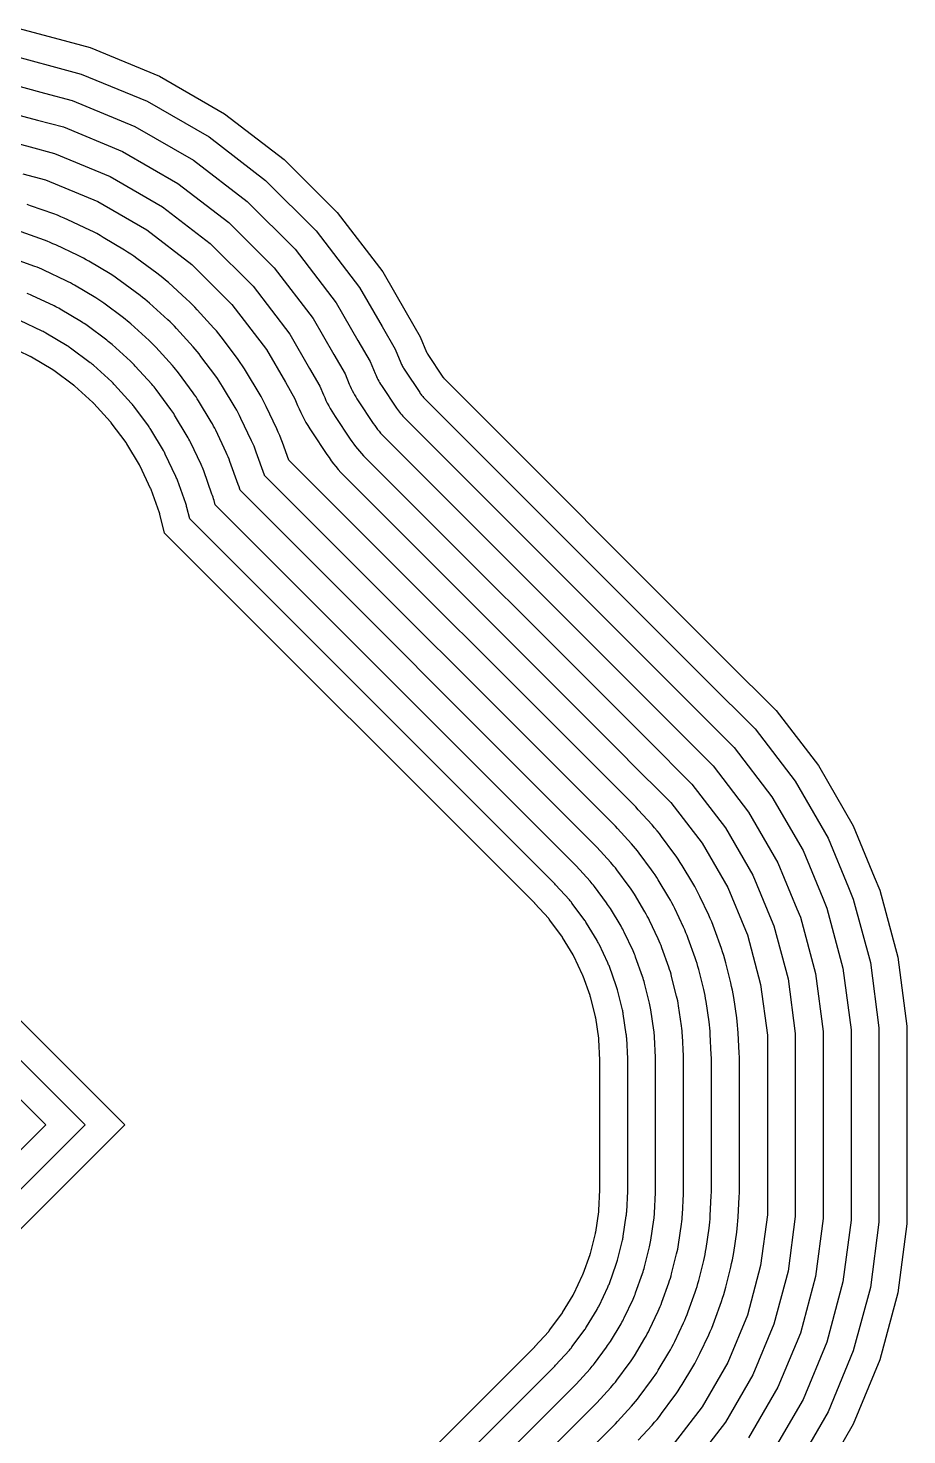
# Model space of a CAD drawing. Header units: metres. Extents: x -8.1 to 4.8, y -5.9 to 2.9.
# Drawn here: x 1.68 to 4.83, y -2.86 to 2.18 of the extents above; entities that cross this region are included whole.
import ezdxf

# ---------------------------------------------------------------- set-up
doc = ezdxf.new("R2010")
doc.units = ezdxf.units.M

msp = doc.modelspace()

# ---------------------------------------------------------------- linework, layer by layer
for points in [[(1.6459, 2.1804), (1.7935, 2.1409), (1.9055, 2.1109), (2.1539, 2.008), (2.3867, 1.8736), (2.5999, 1.71), (2.79, 1.5199), (2.9536, 1.3066), (3.0378, 1.1609), (3.088, 1.0739), (3.1106, 1.0193), (3.1111, 1.0182), (3.1116, 1.0171), (3.1121, 1.016), (3.1127, 1.0149), (3.1133, 1.0138), (3.1139, 1.0128), (3.1145, 1.0117), (3.1152, 1.0107), (3.1692, 0.9299), (3.1699, 0.9289), (3.1706, 0.9279), (3.1713, 0.9269), (3.1721, 0.926), (3.1729, 0.925), (3.1737, 0.9241), (3.1745, 0.9232), (3.1754, 0.9223), (4.1845, -0.0868), (4.1846, -0.0868), (4.363, -0.2653), (4.5147, -0.4629), (4.6392, -0.6787), (4.715, -0.8615), (4.7346, -0.9088), (4.799, -1.1495), (4.8316, -1.3965), (4.8316, -2.1056), (4.799, -2.3526), (4.7346, -2.5932), (4.6392, -2.8234), (4.5147, -3.0392)], [(1.6264, 2.0821), (1.7676, 2.0443), (1.8733, 2.016), (2.1096, 1.9181), (2.331, 1.7903), (2.5338, 1.6346), (2.7146, 1.4538), (2.8703, 1.251), (2.9511, 1.1109), (2.9981, 1.0295), (3.0182, 0.9811), (3.0196, 0.9777), (3.0212, 0.9743), (3.0228, 0.971), (3.0245, 0.9678), (3.0263, 0.9645), (3.0281, 0.9614), (3.03, 0.9582), (3.0321, 0.9551), (3.086, 0.8744), (3.0881, 0.8713), (3.0903, 0.8683), (3.0925, 0.8654), (3.0948, 0.8625), (3.0972, 0.8597), (3.0996, 0.857), (3.1021, 0.8543), (3.1047, 0.8516), (4.1138, -0.1575), (4.1139, -0.1575), (4.2877, -0.3313), (4.4313, -0.5186), (4.5493, -0.723), (4.6226, -0.8998), (4.6397, -0.941), (4.7008, -1.169), (4.7316, -1.403), (4.7316, -2.099), (4.7008, -2.3331), (4.6397, -2.561), (4.5493, -2.7791), (4.4313, -2.9835)], [(1.6068, 1.9839), (1.7418, 1.9477), (1.8411, 1.9211), (2.0652, 1.8282), (2.2753, 1.7069), (2.4678, 1.5593), (2.6393, 1.3878), (2.787, 1.1953), (2.8645, 1.0609), (2.9082, 0.9852), (2.9258, 0.9428), (2.9282, 0.9372), (2.9308, 0.9316), (2.9335, 0.9261), (2.9363, 0.9206), (2.9393, 0.9153), (2.9423, 0.91), (2.9456, 0.9047), (2.9489, 0.8996), (3.0029, 0.8188), (3.0064, 0.8137), (3.0099, 0.8088), (3.0137, 0.8039), (3.0175, 0.7991), (3.0214, 0.7944), (3.0255, 0.7898), (3.0297, 0.7853), (3.034, 0.7809), (4.0431, -0.2282), (4.0431, -0.2282), (4.2123, -0.3974), (4.348, -0.5743), (4.4595, -0.7673), (4.5302, -0.938), (4.5448, -0.9733), (4.6025, -1.1886), (4.6316, -1.4096), (4.6316, -2.0925), (4.6025, -2.3135), (4.5448, -2.5288), (4.4595, -2.7348), (4.348, -2.9278)], [(1.5873, 1.8856), (1.7159, 1.8511), (1.8089, 1.8262), (2.0209, 1.7384), (2.2196, 1.6236), (2.4017, 1.4839), (2.5639, 1.3217), (2.7036, 1.1396), (2.7779, 1.0109), (2.8184, 0.9409), (2.8334, 0.9045), (2.8368, 0.8966), (2.8404, 0.8888), (2.8441, 0.8811), (2.8481, 0.8735), (2.8522, 0.866), (2.8566, 0.8585), (2.8611, 0.8512), (2.8658, 0.844), (2.9197, 0.7632), (2.9246, 0.7562), (2.9296, 0.7492), (2.9348, 0.7424), (2.9402, 0.7357), (2.9457, 0.7291), (2.9514, 0.7227), (2.9573, 0.7164), (2.9633, 0.7102), (3.9724, -0.2989), (3.9724, -0.299), (4.137, -0.4635), (4.2647, -0.6299), (4.3696, -0.8116), (4.4378, -0.9763), (4.4499, -1.0055), (4.5042, -1.2081), (4.5316, -1.4161), (4.5316, -2.0859), (4.5042, -2.294), (4.4499, -2.4966), (4.3696, -2.6904), (4.2647, -2.8721)], [(1.5677, 1.7873), (1.69, 1.7545), (1.7767, 1.7313), (1.9766, 1.6485), (2.1639, 1.5403), (2.3356, 1.4086), (2.4886, 1.2556), (2.6203, 1.0839), (2.6913, 0.9609), (2.7285, 0.8966), (2.741, 0.8663), (2.7454, 0.8561), (2.75, 0.8461), (2.7548, 0.8362), (2.7599, 0.8264), (2.7652, 0.8167), (2.7708, 0.8071), (2.7766, 0.7977), (2.7826, 0.7885), (2.8366, 0.7077), (2.8428, 0.6986), (2.8493, 0.6896), (2.856, 0.6808), (2.8629, 0.6722), (2.87, 0.6638), (2.8773, 0.6555), (2.8848, 0.6474), (2.8926, 0.6395), (3.9017, -0.3696), (3.9017, -0.3697), (4.0616, -0.5296), (4.1814, -0.6856), (4.2797, -0.856), (4.3454, -1.0146), (4.355, -1.0377), (4.4059, -1.2277), (4.4316, -1.4227), (4.4316, -2.0794), (4.4059, -2.2744), (4.355, -2.4644), (4.2797, -2.6461), (4.1814, -2.8165), (4.0616, -2.9725)], [(1.6641, 1.6579), (1.7445, 1.6364), (1.9323, 1.5586), (2.1083, 1.457), (2.2695, 1.3332), (2.4132, 1.1895), (2.537, 1.0283), (2.6047, 0.9109), (2.6386, 0.8523), (2.6486, 0.828), (2.654, 0.8156), (2.6596, 0.8033), (2.6655, 0.7912), (2.6717, 0.7792), (2.6782, 0.7674), (2.685, 0.7557), (2.6921, 0.7442), (2.6995, 0.7329), (2.7534, 0.6521), (2.7611, 0.641), (2.769, 0.6301), (2.7772, 0.6193), (2.7856, 0.6088), (2.7943, 0.5985), (2.8032, 0.5883), (2.8124, 0.5784), (2.8218, 0.5688), (3.831, -0.4403), (3.831, -0.4404), (3.9863, -0.5956), (4.098, -0.7413), (4.1898, -0.9003), (4.253, -1.0528), (4.2601, -1.0699), (4.3076, -1.2472), (4.3316, -1.4292), (4.3316, -2.0728), (4.3076, -2.2548), (4.2601, -2.4322), (4.1898, -2.6018), (4.098, -2.7608), (3.9863, -2.9064)], [(3.8692, -2.881), (3.9186, -2.8264), (3.9276, -2.8163), (3.9363, -2.806), (3.9447, -2.7954), (3.9529, -2.7847), (3.9967, -2.7256), (4.0046, -2.7146), (4.0123, -2.7035), (4.0196, -2.6922), (4.0267, -2.6807), (4.0646, -2.6175), (4.0714, -2.6059), (4.0779, -2.594), (4.0841, -2.582), (4.09, -2.5699), (4.1215, -2.5034), (4.1271, -2.4911), (4.1325, -2.4787), (4.1375, -2.4661), (4.1422, -2.4535), (4.167, -2.3842), (4.1714, -2.3714), (4.1754, -2.3585), (4.1792, -2.3456), (4.1826, -2.3325), (4.2005, -2.2611), (4.2037, -2.2479), (4.2065, -2.2347), (4.2089, -2.2215), (4.2111, -2.2081), (4.2219, -2.1353), (4.2237, -2.1219), (4.2252, -2.1085), (4.2263, -2.095), (4.2272, -2.0816), (4.2308, -2.008), (4.2313, -1.9945), (4.2314, -1.981), (4.2314, -1.521), (4.2313, -1.5075), (4.2308, -1.4941), (4.2272, -1.4205), (4.2263, -1.407), (4.2252, -1.3936), (4.2237, -1.3802), (4.2219, -1.3668), (4.2111, -1.2939), (4.2089, -1.2806), (4.2065, -1.2673), (4.2037, -1.2541), (4.2005, -1.241), (4.1826, -1.1696), (4.1792, -1.1565), (4.1754, -1.1436), (4.1714, -1.1307), (4.167, -1.1179), (4.1422, -1.0486), (4.1375, -1.0359), (4.1325, -1.0234), (4.1271, -1.011), (4.1215, -0.9987), (4.09, -0.9322), (4.0841, -0.92), (4.0779, -0.908), (4.0714, -0.8962), (4.0646, -0.8846), (4.0267, -0.8214), (4.0196, -0.8099), (4.0123, -0.7986), (4.0046, -0.7875), (3.9967, -0.7765), (3.9529, -0.7174), (3.9447, -0.7066), (3.9363, -0.6961), (3.9276, -0.6858), (3.9186, -0.6756), (3.8692, -0.6211), (3.86, -0.6112), (3.8506, -0.6015), (2.6167, 0.6324), (2.5944, 0.6947), (2.5896, 0.7074), (2.5846, 0.7199), (2.5793, 0.7323), (2.5737, 0.7446), (2.5359, 0.8244), (2.53, 0.8366), (2.5238, 0.8485), (2.5173, 0.8604), (2.5105, 0.872), (2.4651, 0.9478), (2.458, 0.9593), (2.4506, 0.9706), (2.443, 0.9817), (2.4351, 0.9927), (2.3825, 1.0636), (2.3743, 1.0743), (2.3659, 1.0849), (2.3572, 1.0952), (2.3482, 1.1053), (2.2889, 1.1708), (2.2797, 1.1807), (2.2703, 1.1903), (2.2607, 1.1997), (2.2508, 1.2089), (2.1853, 1.2682), (2.1752, 1.2772), (2.1649, 1.2859), (2.1543, 1.2943), (2.1436, 1.3025), (2.0727, 1.3551), (2.0617, 1.363), (2.0506, 1.3706), (2.0393, 1.378), (2.0278, 1.3851), (1.952, 1.4305), (1.9404, 1.4373), (1.9285, 1.4438), (1.9166, 1.45), (1.9044, 1.4559), (1.8246, 1.4937), (1.8123, 1.4993), (1.7999, 1.5046), (1.7874, 1.5096), (1.7747, 1.5144), (1.6916, 1.5441), (1.6788, 1.5485)], [(1.7799, -4.8298), (3.7799, -2.8298), (3.7876, -2.8219), (3.7951, -2.8138), (3.8445, -2.7593), (3.8519, -2.751), (3.859, -2.7425), (3.8659, -2.7339), (3.8726, -2.7251), (3.9164, -2.666), (3.9229, -2.657), (3.9291, -2.6479), (3.9352, -2.6387), (3.941, -2.6293), (3.9788, -2.5661), (3.9844, -2.5566), (3.9897, -2.5469), (3.9948, -2.5371), (3.9996, -2.5272), (4.0311, -2.4606), (4.0357, -2.4506), (4.0401, -2.4404), (4.0442, -2.4301), (4.048, -2.4198), (4.0728, -2.3505), (4.0764, -2.34), (4.0798, -2.3295), (4.0828, -2.3189), (4.0856, -2.3082), (4.1035, -2.2368), (4.1061, -2.226), (4.1084, -2.2152), (4.1104, -2.2044), (4.1121, -2.1935), (4.123, -2.1206), (4.1244, -2.1097), (4.1257, -2.0987), (4.1266, -2.0877), (4.1273, -2.0767), (4.1309, -2.0031), (4.1313, -1.9921), (4.1314, -1.981), (4.1314, -1.521), (4.1313, -1.51), (4.1309, -1.499), (4.1273, -1.4254), (4.1266, -1.4144), (4.1257, -1.4034), (4.1244, -1.3924), (4.123, -1.3815), (4.1121, -1.3086), (4.1104, -1.2977), (4.1084, -1.2869), (4.1061, -1.2761), (4.1035, -1.2653), (4.0856, -1.1939), (4.0828, -1.1832), (4.0798, -1.1726), (4.0764, -1.1621), (4.0728, -1.1516), (4.048, -1.0823), (4.0442, -1.0719), (4.0401, -1.0617), (4.0357, -1.0515), (4.0311, -1.0415), (3.9996, -0.9749), (3.9948, -0.965), (3.9897, -0.9552), (3.9844, -0.9455), (3.9788, -0.936), (3.941, -0.8728), (3.9352, -0.8634), (3.9291, -0.8541), (3.9229, -0.845), (3.9164, -0.8361), (3.8726, -0.7769), (3.8659, -0.7682), (3.859, -0.7595), (3.8519, -0.7511), (3.8445, -0.7428), (3.7951, -0.6882), (3.7876, -0.6802), (3.7799, -0.6722), (2.5301, 0.5775), (2.53, 0.5779), (2.5002, 0.661), (2.4964, 0.6714), (2.4922, 0.6816), (2.4879, 0.6918), (2.4833, 0.7018), (2.4455, 0.7817), (2.4407, 0.7916), (2.4356, 0.8014), (2.4303, 0.8111), (2.4247, 0.8206), (2.3793, 0.8964), (2.3735, 0.9058), (2.3675, 0.915), (2.3612, 0.9241), (2.3548, 0.9331), (2.3022, 1.004), (2.2955, 1.0128), (2.2886, 1.0214), (2.2815, 1.0299), (2.2741, 1.0382), (2.2148, 1.1036), (2.2073, 1.1117), (2.1996, 1.1196), (2.1917, 1.1273), (2.1836, 1.1348), (2.1182, 1.1941), (2.1099, 1.2015), (2.1014, 1.2086), (2.0928, 1.2155), (2.084, 1.2222), (2.0131, 1.2748), (2.0041, 1.2812), (1.995, 1.2875), (1.9858, 1.2935), (1.9764, 1.2993), (1.9006, 1.3447), (1.8911, 1.3503), (1.8814, 1.3556), (1.8716, 1.3607), (1.8617, 1.3655), (1.7818, 1.4033), (1.7718, 1.4079), (1.7616, 1.4122), (1.7514, 1.4164), (1.741, 1.4202), (1.6579, 1.45)], [(1.7091, -4.7591), (3.7091, -2.7591), (3.7151, -2.753), (3.721, -2.7467), (3.7704, -2.6921), (3.7761, -2.6857), (3.7817, -2.6791), (3.787, -2.6724), (3.7922, -2.6656), (3.8361, -2.6064), (3.8411, -2.5995), (3.846, -2.5924), (3.8507, -2.5852), (3.8552, -2.5779), (3.893, -2.5147), (3.8974, -2.5073), (3.9015, -2.4998), (3.9055, -2.4921), (3.9092, -2.4844), (3.9407, -2.4178), (3.9443, -2.41), (3.9477, -2.4021), (3.9509, -2.3942), (3.9539, -2.3861), (3.9787, -2.3168), (3.9815, -2.3086), (3.9841, -2.3005), (3.9864, -2.2922), (3.9886, -2.2839), (4.0065, -2.2125), (4.0085, -2.2041), (4.0103, -2.1957), (4.0119, -2.1873), (4.0132, -2.1788), (4.024, -2.1059), (4.0252, -2.0974), (4.0261, -2.0889), (4.0269, -2.0803), (4.0274, -2.0718), (4.031, -1.9982), (4.0313, -1.9896), (4.0314, -1.981), (4.0314, -1.521), (4.0313, -1.5124), (4.031, -1.5039), (4.0274, -1.4303), (4.0269, -1.4217), (4.0261, -1.4132), (4.0252, -1.4046), (4.024, -1.3961), (4.0132, -1.3233), (4.0119, -1.3148), (4.0103, -1.3064), (4.0085, -1.298), (4.0065, -1.2896), (3.9886, -1.2182), (3.9864, -1.2099), (3.9841, -1.2016), (3.9815, -1.1934), (3.9787, -1.1853), (3.9539, -1.116), (3.9509, -1.1079), (3.9477, -1.0999), (3.9443, -1.092), (3.9407, -1.0842), (3.9092, -1.0177), (3.9055, -1.01), (3.9015, -1.0023), (3.8974, -0.9948), (3.893, -0.9874), (3.8552, -0.9242), (3.8507, -0.9169), (3.846, -0.9097), (3.8411, -0.9026), (3.8361, -0.8957), (3.7922, -0.8365), (3.787, -0.8297), (3.7817, -0.823), (3.7761, -0.8164), (3.7704, -0.81), (3.721, -0.7554), (3.7151, -0.7491), (3.7091, -0.743), (2.4424, 0.5238), (2.4412, 0.5279), (2.4386, 0.5361), (2.4358, 0.5442), (2.406, 0.6273), (2.4031, 0.6354), (2.3999, 0.6434), (2.3965, 0.6513), (2.3929, 0.6591), (2.3551, 0.7389), (2.3514, 0.7466), (2.3474, 0.7543), (2.3433, 0.7618), (2.3389, 0.7692), (2.2935, 0.845), (2.289, 0.8523), (2.2843, 0.8595), (2.2795, 0.8666), (2.2745, 0.8735), (2.2218, 0.9445), (2.2166, 0.9513), (2.2113, 0.958), (2.2057, 0.9646), (2.2001, 0.971), (2.1407, 1.0365), (2.1349, 1.0427), (2.1289, 1.0489), (2.1227, 1.0549), (2.1165, 1.0607), (2.051, 1.1201), (2.0446, 1.1257), (2.038, 1.1313), (2.0313, 1.1366), (2.0245, 1.1418), (1.9535, 1.1945), (1.9466, 1.1995), (1.9395, 1.2043), (1.9323, 1.209), (1.925, 1.2135), (1.8492, 1.2589), (1.8418, 1.2633), (1.8343, 1.2674), (1.8266, 1.2714), (1.8189, 1.2751), (1.7391, 1.3129), (1.7313, 1.3165), (1.7234, 1.3199), (1.7154, 1.3231), (1.7073, 1.326), (1.6242, 1.3558)], [(1.6384, -4.6884), (3.6384, -2.6884), (3.6427, -2.684), (3.6469, -2.6795), (3.6963, -2.625), (3.7004, -2.6204), (3.7044, -2.6157), (3.7082, -2.6109), (3.7119, -2.606), (3.7558, -2.5468), (3.7594, -2.5419), (3.7628, -2.5368), (3.7662, -2.5317), (3.7694, -2.5265), (3.8073, -2.4633), (3.8104, -2.458), (3.8133, -2.4526), (3.8161, -2.4472), (3.8188, -2.4417), (3.8503, -2.3751), (3.8529, -2.3695), (3.8553, -2.3639), (3.8576, -2.3582), (3.8597, -2.3524), (3.8845, -2.2831), (3.8865, -2.2773), (3.8884, -2.2714), (3.8901, -2.2655), (3.8916, -2.2596), (3.9095, -2.1882), (3.9109, -2.1822), (3.9122, -2.1762), (3.9133, -2.1702), (3.9143, -2.1641), (3.9251, -2.0913), (3.9259, -2.0852), (3.9266, -2.0791), (3.9271, -2.073), (3.9275, -2.0669), (3.9311, -1.9933), (3.9314, -1.9872), (3.9314, -1.981), (3.9314, -1.521), (3.9314, -1.5149), (3.9311, -1.5088), (3.9275, -1.4352), (3.9271, -1.4291), (3.9266, -1.423), (3.9259, -1.4169), (3.9251, -1.4108), (3.9143, -1.338), (3.9133, -1.3319), (3.9122, -1.3259), (3.9109, -1.3199), (3.9095, -1.3139), (3.8916, -1.2425), (3.8901, -1.2365), (3.8884, -1.2306), (3.8865, -1.2248), (3.8845, -1.219), (3.8597, -1.1497), (3.8576, -1.1439), (3.8553, -1.1382), (3.8529, -1.1326), (3.8503, -1.127), (3.8188, -1.0604), (3.8161, -1.0549), (3.8133, -1.0495), (3.8104, -1.0441), (3.8073, -1.0388), (3.7694, -0.9756), (3.7662, -0.9704), (3.7628, -0.9653), (3.7594, -0.9602), (3.7558, -0.9552), (3.7119, -0.8961), (3.7082, -0.8912), (3.7044, -0.8864), (3.7004, -0.8817), (3.6963, -0.8771), (3.6469, -0.8226), (3.6427, -0.8181), (3.6384, -0.8137), (2.3524, 0.4723), (2.3488, 0.487), (2.3472, 0.4929), (2.3455, 0.4988), (2.3436, 0.5047), (2.3416, 0.5105), (2.3119, 0.5936), (2.3098, 0.5994), (2.3075, 0.6051), (2.3051, 0.6107), (2.3025, 0.6163), (2.2647, 0.6962), (2.262, 0.7017), (2.2592, 0.7071), (2.2563, 0.7125), (2.2532, 0.7178), (2.2078, 0.7936), (2.2045, 0.7988), (2.2012, 0.8039), (2.1977, 0.809), (2.1941, 0.814), (2.1415, 0.8849), (2.1378, 0.8898), (2.134, 0.8946), (2.13, 0.8993), (2.126, 0.9039), (2.0666, 0.9693), (2.0625, 0.9738), (2.0582, 0.9782), (2.0538, 0.9825), (2.0493, 0.9866), (1.9839, 1.046), (1.9793, 1.05), (1.9746, 1.054), (1.9698, 1.0578), (1.9649, 1.0615), (1.894, 1.1141), (1.889, 1.1177), (1.8839, 1.1212), (1.8788, 1.1245), (1.8736, 1.1278), (1.7978, 1.1732), (1.7925, 1.1763), (1.7871, 1.1792), (1.7817, 1.182), (1.7762, 1.1847), (1.6963, 1.2225), (1.6907, 1.2251), (1.6851, 1.2275), (1.6794, 1.2298)], [(1.5677, -4.6177), (3.5677, -2.6177), (3.5703, -2.6151), (3.5728, -2.6124), (3.6223, -2.5578), (3.6247, -2.555), (3.6271, -2.5522), (3.6294, -2.5494), (3.6316, -2.5464), (3.6755, -2.4873), (3.6776, -2.4843), (3.6797, -2.4813), (3.6817, -2.4782), (3.6836, -2.475), (3.7215, -2.4119), (3.7233, -2.4087), (3.7251, -2.4055), (3.7268, -2.4022), (3.7284, -2.3989), (3.7599, -2.3323), (3.7615, -2.329), (3.7629, -2.3256), (3.7643, -2.3222), (3.7656, -2.3187), (3.7904, -2.2494), (3.7916, -2.2459), (3.7927, -2.2424), (3.7937, -2.2389), (3.7946, -2.2353), (3.8125, -2.1639), (3.8134, -2.1603), (3.8141, -2.1567), (3.8148, -2.1531), (3.8154, -2.1494), (3.8262, -2.0766), (3.8267, -2.0729), (3.8271, -2.0693), (3.8274, -2.0656), (3.8276, -2.0619), (3.8313, -1.9884), (3.8314, -1.9847), (3.8314, -1.981), (3.8314, -1.521), (3.8314, -1.5174), (3.8313, -1.5137), (3.8276, -1.4401), (3.8274, -1.4365), (3.8271, -1.4328), (3.8267, -1.4291), (3.8262, -1.4255), (3.8154, -1.3526), (3.8148, -1.349), (3.8141, -1.3454), (3.8134, -1.3418), (3.8125, -1.3382), (3.7946, -1.2668), (3.7937, -1.2632), (3.7927, -1.2597), (3.7916, -1.2562), (3.7904, -1.2527), (3.7656, -1.1833), (3.7643, -1.1799), (3.7629, -1.1765), (3.7615, -1.1731), (3.7599, -1.1697), (3.7284, -1.1032), (3.7268, -1.0999), (3.7251, -1.0966), (3.7233, -1.0934), (3.7215, -1.0902), (3.6836, -1.027), (3.6817, -1.0239), (3.6797, -1.0208), (3.6776, -1.0178), (3.6755, -1.0148), (3.6316, -0.9557), (3.6294, -0.9527), (3.6271, -0.9498), (3.6247, -0.947), (3.6223, -0.9443), (3.5728, -0.8897), (3.5703, -0.887), (3.5677, -0.8844), (2.2622, 0.4212), (2.2518, 0.4627), (2.2508, 0.4663), (2.2498, 0.4698), (2.2487, 0.4733), (2.2475, 0.4768), (2.2177, 0.56), (2.2165, 0.5634), (2.2151, 0.5668), (2.2136, 0.5702), (2.2121, 0.5736), (2.1743, 0.6534), (2.1727, 0.6567), (2.171, 0.66), (2.1693, 0.6632), (2.1674, 0.6664), (2.122, 0.7421), (2.1201, 0.7453), (2.1181, 0.7484), (2.116, 0.7514), (2.1138, 0.7544), (2.0612, 0.8253), (2.059, 0.8283), (2.0567, 0.8311), (2.0543, 0.8339), (2.0519, 0.8367), (1.9926, 0.9021), (1.99, 0.9048), (1.9875, 0.9075), (1.9848, 0.91), (1.9821, 0.9126), (1.9167, 0.9719), (1.9139, 0.9743), (1.9111, 0.9767), (1.9083, 0.979), (1.9053, 0.9812), (1.8344, 1.0338), (1.8314, 1.036), (1.8284, 1.0381), (1.8253, 1.0401), (1.8221, 1.042), (1.7464, 1.0874), (1.7432, 1.0893), (1.74, 1.091), (1.7367, 1.0927), (1.7334, 1.0943), (1.6536, 1.1321)], [(1.497, -4.547), (3.497, -2.547), (3.4979, -2.5461), (3.4987, -2.5452), (3.5482, -2.4906), (3.549, -2.4897), (3.5498, -2.4888), (3.5505, -2.4878), (3.5513, -2.4869), (3.5951, -2.4277), (3.5959, -2.4267), (3.5966, -2.4257), (3.5972, -2.4247), (3.5979, -2.4236), (3.6357, -2.3605), (3.6363, -2.3594), (3.6369, -2.3583), (3.6375, -2.3572), (3.638, -2.3561), (3.6695, -2.2896), (3.67, -2.2885), (3.6705, -2.2873), (3.671, -2.2862), (3.6714, -2.285), (3.6962, -2.2157), (3.6966, -2.2145), (3.697, -2.2134), (3.6973, -2.2122), (3.6976, -2.211), (3.7155, -2.1396), (3.7158, -2.1384), (3.7161, -2.1372), (3.7163, -2.136), (3.7165, -2.1348), (3.7273, -2.0619), (3.7274, -2.0607), (3.7276, -2.0595), (3.7277, -2.0583), (3.7278, -2.057), (3.7314, -1.9835), (3.7314, -1.9823), (3.7314, -1.981), (3.7314, -1.521), (3.7314, -1.5198), (3.7314, -1.5186), (3.7278, -1.445), (3.7277, -1.4438), (3.7276, -1.4426), (3.7274, -1.4414), (3.7273, -1.4402), (3.7165, -1.3673), (3.7163, -1.3661), (3.7161, -1.3649), (3.7158, -1.3637), (3.7155, -1.3625), (3.6976, -1.2911), (3.6973, -1.2899), (3.697, -1.2887), (3.6966, -1.2875), (3.6962, -1.2864), (3.6714, -1.217), (3.671, -1.2159), (3.6705, -1.2147), (3.67, -1.2136), (3.6695, -1.2125), (3.638, -1.1459), (3.6375, -1.1448), (3.6369, -1.1437), (3.6363, -1.1427), (3.6357, -1.1416), (3.5979, -1.0784), (3.5972, -1.0774), (3.5966, -1.0764), (3.5959, -1.0754), (3.5951, -1.0744), (3.5513, -1.0152), (3.5505, -1.0142), (3.5498, -1.0133), (3.549, -1.0123), (3.5482, -1.0114), (3.4987, -0.9569), (3.4979, -0.956), (3.497, -0.9551), (2.1719, 0.37), (2.1548, 0.4384), (2.1544, 0.4396), (2.1541, 0.4408), (2.1537, 0.442), (2.1533, 0.4431), (2.1236, 0.5263), (2.1232, 0.5274), (2.1227, 0.5286), (2.1222, 0.5297), (2.1217, 0.5308), (2.0839, 0.6106), (2.0834, 0.6117), (2.0828, 0.6128), (2.0822, 0.6139), (2.0816, 0.615), (2.0362, 0.6907), (2.0356, 0.6918), (2.0349, 0.6928), (2.0342, 0.6938), (2.0335, 0.6948), (1.9809, 0.7658), (1.9801, 0.7667), (1.9794, 0.7677), (1.9786, 0.7686), (1.9778, 0.7695), (1.9185, 0.835), (1.9176, 0.8359), (1.9168, 0.8368), (1.9159, 0.8376), (1.915, 0.8385), (1.8495, 0.8978), (1.8486, 0.8986), (1.8477, 0.8994), (1.8467, 0.9001), (1.8458, 0.9009), (1.7748, 0.9535), (1.7738, 0.9542), (1.7728, 0.9549), (1.7718, 0.9556), (1.7707, 0.9562), (1.695, 1.0016), (1.6939, 1.0022), (1.6928, 1.0028), (1.6917, 1.0034), (1.6906, 1.0039), (1.6108, 1.0417)], [(1.04, -0.7619), (2.0292, -1.751), (0.5995, -3.1807)], [(0.9888, -0.8521), (1.8877, -1.751), (0.5581, -3.0807)], [(0.9377, -0.9424), (1.7463, -1.751), (0.5167, -2.9807)]]:
    msp.add_lwpolyline(points)

doc.saveas('drawing.dxf')
